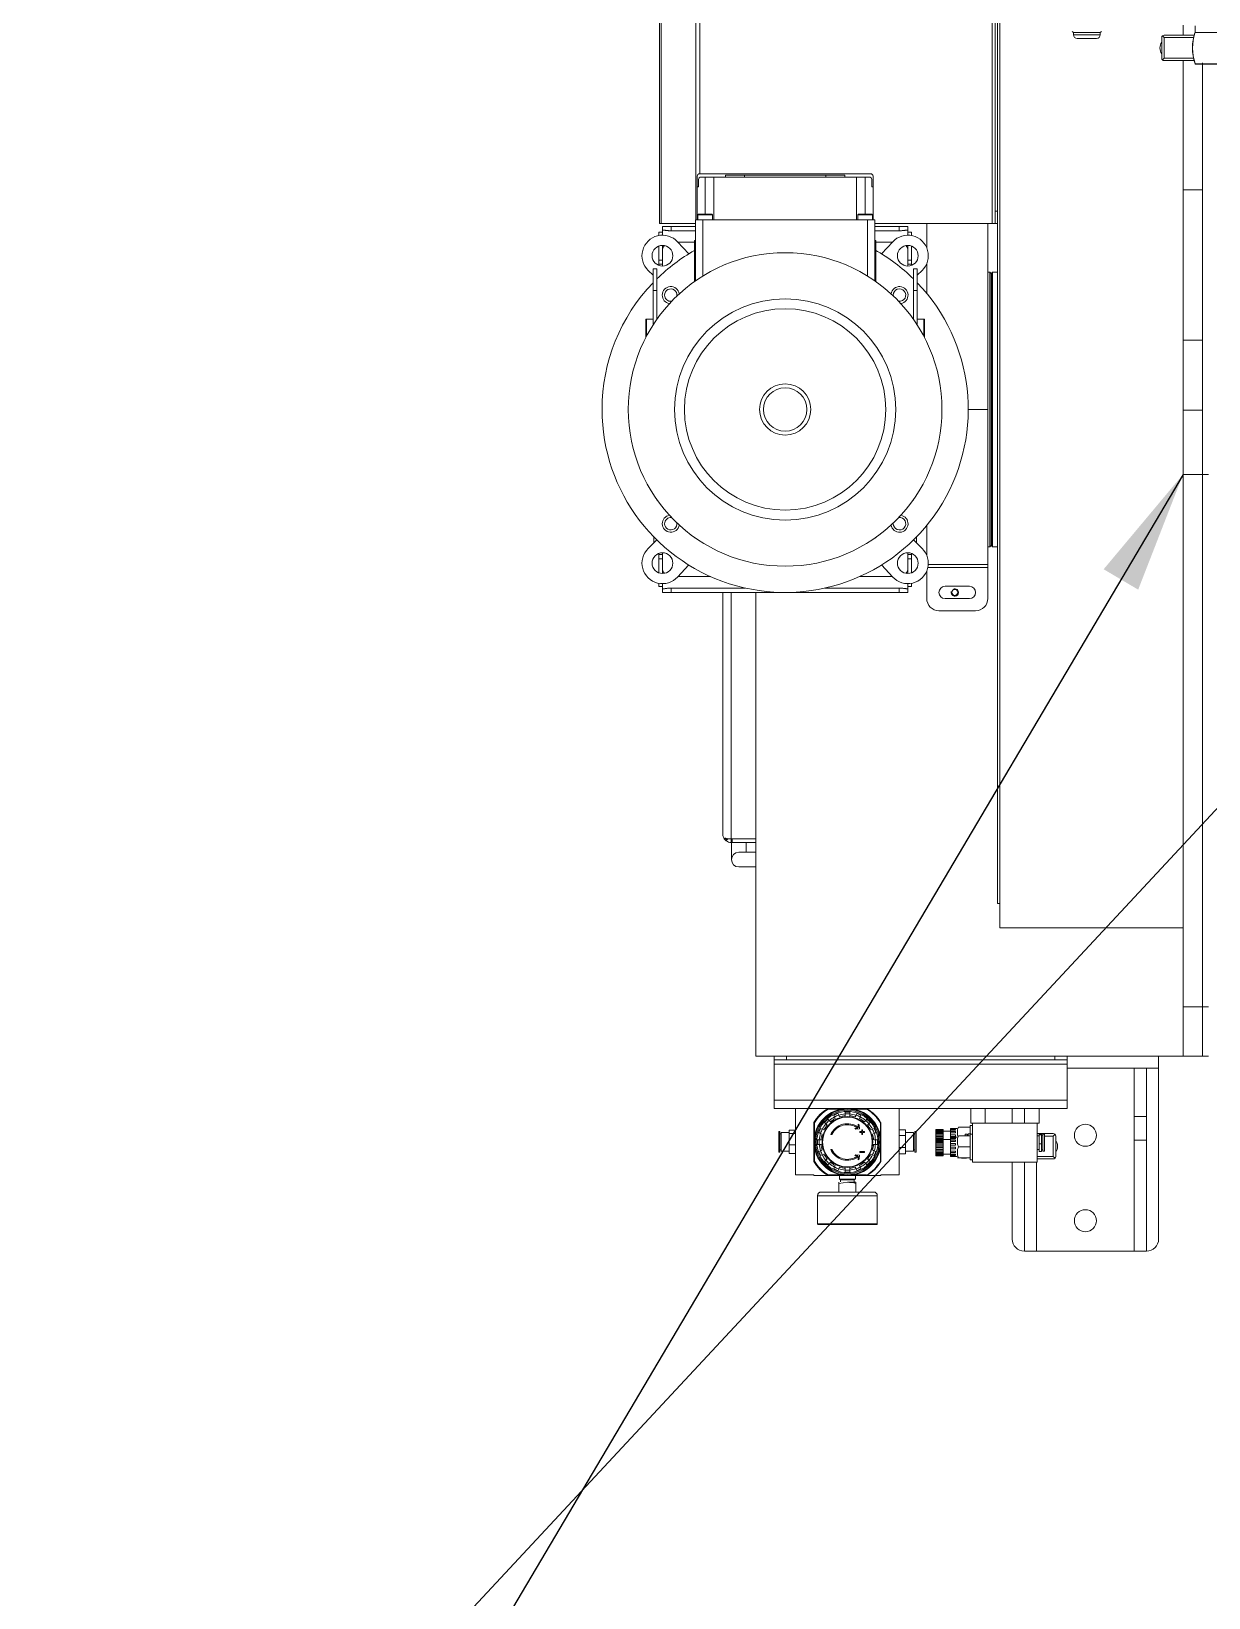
# Model space of a CAD drawing. Extents: x -681219 to -550379, y -242630 to -158199.
# Drawn here: x -590746 to -589781, y -223616 to -222332 of the extents above; entities that cross this region are included whole.
import ezdxf

# ---------------------------------------------------------------- set-up
doc = ezdxf.new("R2010")
doc.units = 0
doc.header["$LTSCALE"] = 1000
doc.linetypes.add('DASHED', pattern=[0.75, 0.5, -0.25])
doc.layers.get('0').update_dxf_attribs({"linetype": 'CONTINUOUS'})
doc.layers.add('famsun', color=7, linetype='CONTINUOUS', lineweight=0)
doc.layers.add('NEW1', color=2, linetype='CONTINUOUS')
doc.styles.add('ISOCP', font='isocp.shx', dxfattribs={"bigfont": 'gbcbig.shx'})
doc.dimstyles.new('STD2', dxfattribs={"dimscale": 40, "dimtxt": 2.5, "dimasz": 2.5, "dimexe": 1, "dimexo": 0.7, "dimgap": 0.7, "dimtad": 1, "dimdec": 0, "dimdsep": 46, "dimtxsty": 'ISOCP', "dimcen": 2.5, "dimadec": 1, "dimazin": 2, "dimtfac": 1, "dimtdec": 0, "dimtmove": 0, "dimatfit": 3, "dimfxl": 0, "dimarcsym": 0})

# ---------------------------------------------------------------- blocks, each defined once
blk = doc.blocks.new('CYPZ04001A0001XY_A_CYPZ1000_V_1')
at = {"color": 0, "linetype": 'ByBlock', "lineweight": -2}
for p, q in [((753.5, 915), (753.5, 1055)), ((763.5, 1065), (763.5, 974)), ((773.5, 1065), (763.5, 1065)), ((773.5, 1065), (773.5, 974)), ((773.5, 1065), (853.5, 1065)), ((853.5, 1065), (853.5, 992)), ((863.5, 1065), (853.5, 1065)), ((863.5, 1065), (863.5, 992)), ((873.5, 1055), (873.5, 992)), ((1033, 1042.5), (984, 1042.5)), ((984, 1042.5), (984, 1019.5)), ((1032.5, 1043), (984.5, 1043)), ((1033, 1019.5), (1033, 1042.5)), ((1033, 1019.5), (984, 1019.5)), ((1030, 1016.5), (987, 1016.5)), ((1001.5, 1016.5), (1001.5, 1009.4)), ((1015.5, 1016.5), (1015.5, 1009.4)), ((966, 1002.5), (966, 948)), ((981, 1002.5), (966, 1002.5)), ((981, 1003), (981, 1002.5)), ((981, 1003), (992.6, 1003)), ((992.6, 1003), (1024.4, 1003)), ((992.8, 1002.5), (1003.8, 1002.5)), ((1001.5, 1008.5), (1001.5, 1009.4)), ((1008.5, 1008.5), (1001.5, 1008.5)), ((1002.9, 1006.5), (1001.9, 1005.9)), ((1015.1, 1005.9), (1001.9, 1005.9)), ((1001.9, 1005.9), (1001.9, 1003)), ((1002.9, 1008), (1002.9, 1006.5)), ((1014.1, 1006.5), (1002.9, 1006.5)), ((1008.5, 1008.5), (1015.5, 1009.4)), ((1013.2, 1002.5), (1024.2, 1002.5)), ((1014.1, 1006.5), (1014.1, 1008)), ((1015.1, 1005.9), (1014.1, 1006.5)), ((1015.1, 1003), (1015.1, 1005.9)), ((1015.5, 1009.4), (1015.5, 1008.5)), ((1024.4, 1003), (1036, 1003)), ((1036, 1002.5), (1036, 1003)), ((1036, 1002.5), (1051, 1002.5)), ((1051, 948), (1051, 1002.5)), ((839.8, 987.4), (838.4, 988.8)), ((839.8, 989.4), (853, 989.4)), ((853, 960), (853, 992)), ((853, 992), (906, 992)), ((906, 960), (906, 992)), ((908, 990), (906, 990)), ((908, 990), (908, 988.6)), ((981, 991.4), (981, 959.6)), ((981.5, 991.2), (981.5, 980.2)), ((990.9, 990.5), (989.8, 991.5)), ((990.9, 990.5), (992, 989.4)), ((992.5, 994.2), (993.5, 993.1)), ((994.6, 992), (993.5, 993.1)), ((998, 996.1), (997.4, 997.5)), ((998, 996.1), (998.5, 994.7)), ((998.8, 989.2), (998.5, 986.2)), ((999.7, 990), (998.8, 989.2)), ((999.5, 987.5), (999.7, 990)), ((1000.8, 998.9), (1001.4, 997.5)), ((1002, 996.1), (1001.4, 997.5)), ((1006.6, 998.5), (1006.6, 1000)), ((1006.6, 998.5), (1006.6, 997)), ((1010.3, 1000), (1010.3, 998.5)), ((1010.3, 997), (1010.3, 998.5)), ((1015.6, 997.5), (1015, 996.1)), ((1015.6, 997.5), (1016.2, 998.9)), ((1018.5, 994.7), (1019, 996.1)), ((1019.6, 997.5), (1019, 996.1)), ((1023.5, 993.1), (1022.4, 992)), ((1023.5, 993.1), (1024.5, 994.2)), ((1025, 989.4), (1026.1, 990.5)), ((1027.2, 991.5), (1026.1, 990.5)), ((1035.5, 991.2), (1035.5, 980.2)), ((1036, 991.4), (1036, 959.6)), ((837.8, 987.4), (837.8, 970.6)), ((839.8, 987.4), (853, 987.4)), ((839.8, 987.4), (839.8, 970.6)), ((847, 969), (847, 983)), ((848.5, 983), (847, 983)), ((848.5, 969), (848.5, 983)), ((849.5, 982), (848.5, 982)), ((849.5, 983.3), (849.5, 976.9)), ((851.5, 983.3), (849.5, 983.3)), ((849.5, 976.9), (849.5, 969.6)), ((851.5, 976.9), (849.5, 976.9)), ((851.5, 976.9), (851.5, 983.3)), ((853, 981.5), (851.5, 981.5)), ((851.5, 969.6), (851.5, 976.9)), ((908, 988.6), (908, 979.5)), ((908, 988.6), (917.6, 988.6)), ((908, 988.6), (917.6, 988.6)), ((908, 979.5), (908, 970.4)), ((908, 979.5), (917.6, 979.5)), ((924, 987.5), (918.5, 987.5)), ((920, 987.4), (920, 987)), ((920, 987.4), (924, 987.4)), ((924, 987), (920, 987)), ((920, 986.2), (920, 985.4)), ((920, 986.2), (924, 986.2)), ((924, 985.4), (920, 985.4)), ((920, 984.1), (920, 982.9)), ((920, 984.1), (924, 984.1)), ((924, 982.9), (920, 982.9)), ((920, 981.2), (920, 979.8)), ((920, 981.2), (924, 981.2)), ((924, 979.8), (920, 979.8)), ((920, 978.1), (920, 976.7)), ((920, 978.1), (924, 978.1)), ((924, 976.7), (920, 976.7)), ((924, 987.5), (924, 987.4)), ((924, 987), (924, 987.4)), ((924, 987), (924, 986.2)), ((924, 985.4), (924, 986.2)), ((930, 985.5), (924, 985.5)), ((924, 985.4), (924, 984.1)), ((924, 982.9), (924, 984.1)), ((924, 982.9), (924, 981.2)), ((924, 979.8), (924, 981.2)), ((924, 979.8), (924, 978.1)), ((924, 976.7), (924, 978.1)), ((924, 976.7), (924, 975.2)), ((936, 986.7), (930, 986.7)), ((930, 986.7), (930, 986.6)), ((930, 986.6), (930, 986.4)), ((930, 986.6), (936, 986.6)), ((936, 986.4), (930, 986.4)), ((930, 986.4), (930, 985.8)), ((930, 985.8), (930, 985.3)), ((930, 985.8), (936, 985.8)), ((936, 985.3), (930, 985.3)), ((930, 985.3), (930, 984.4)), ((930, 984.4), (930, 983.7)), ((930, 984.4), (936, 984.4)), ((936, 983.7), (930, 983.7)), ((930, 983.7), (930, 982.6)), ((930, 982.6), (930, 981.6)), ((930, 982.6), (936, 982.6)), ((936, 981.6), (930, 981.6)), ((930, 981.6), (930, 980.4)), ((930, 980.4), (930, 979.4)), ((930, 980.4), (936, 980.4)), ((936, 979.4), (930, 979.4)), ((930, 979.4), (930, 978.1)), ((930, 978.1), (930, 977.1)), ((930, 978.1), (936, 978.1)), ((936, 977.1), (930, 977.1)), ((930, 977.1), (930, 976)), ((930, 976), (930, 975.1)), ((930, 976), (936, 976)), ((936, 986.6), (936, 986.7)), ((936, 986.6), (936, 986.4)), ((936, 985.8), (936, 986.4)), ((936, 985.8), (936, 985.3)), ((936, 984.4), (936, 985.3)), ((936, 984.4), (936, 983.7)), ((936, 982.6), (936, 983.7)), ((936, 982.6), (936, 981.6)), ((936, 980.4), (936, 981.6)), ((936, 980.4), (936, 979.4)), ((936, 978.1), (936, 979.4)), ((936, 978.1), (936, 977.1)), ((936, 976), (936, 977.1)), ((936, 976), (936, 975.1)), ((952.2, 983.9), (952.2, 966.9)), ((953.2, 983.9), (952.2, 983.9)), ((953.2, 983.9), (953.2, 966.9)), ((954.3, 981.9), (953.2, 981.9)), ((954.3, 983.1), (954.3, 967.8)), ((960.8, 983.1), (954.3, 983.1)), ((960.8, 979.9), (960.8, 985.2)), ((960.8, 985.2), (966, 985.2)), ((960.8, 970.1), (960.8, 979.9)), ((960.8, 979.9), (966, 979.9)), ((984, 977.4), (985.5, 977.4)), ((986.5, 982.6), (985.1, 983.2)), ((987, 977.4), (985.5, 977.4)), ((986.5, 986.6), (987.9, 986)), ((986.5, 982.6), (987.9, 982)), ((989.3, 985.5), (987.9, 986)), ((998.4, 984), (994.4, 984)), ((994.4, 984), (994.4, 983.2)), ((994.4, 983.2), (998.4, 983.2)), ((998.4, 983.2), (998.4, 984)), ((998.5, 986.2), (1001.5, 985.9)), ((1002.4, 986.6), (1000, 986.9)), ((1001.5, 985.9), (1002.4, 986.6)), ((1021.3, 981.6), (1022.2, 981.6)), ((1029.1, 986), (1027.7, 985.5)), ((1029.1, 986), (1030.5, 986.6)), ((1029.1, 982), (1030.5, 982.6)), ((1031.5, 977.4), (1030, 977.4)), ((1031.9, 983.2), (1030.5, 982.6)), ((1031.5, 977.4), (1033, 977.4)), ((1051, 984.9), (1056.2, 984.9)), ((1056.2, 977.8), (1051, 977.8)), ((1056.2, 984.9), (1056.2, 977.8)), ((1062.7, 983.1), (1056.2, 983.1)), ((1056.2, 977.8), (1056.2, 968.4)), ((1062.7, 967.8), (1062.7, 983.1)), ((1063.8, 981.9), (1062.7, 981.9)), ((1063.8, 966.9), (1063.8, 983.9)), ((1064.8, 983.9), (1063.8, 983.9)), ((1064.8, 966.9), (1064.8, 983.9)), ((763.5, 954.7), (763.5, 974)), ((763.5, 974), (773.5, 974)), ((773.5, 974), (773.5, 954.7)), ((838.4, 969.2), (839.8, 970.6)), ((839.8, 970.6), (847, 970.6)), ((839.8, 968.6), (853, 968.6)), ((847, 969), (848.5, 969)), ((848.5, 970), (849.5, 970)), ((849.5, 969.6), (849.5, 968.7)), ((851.5, 969.6), (849.5, 969.6)), ((851.5, 968.7), (849.5, 968.7)), ((851.5, 970.5), (853, 970.5)), ((851.5, 968.7), (851.5, 969.6)), ((906, 969), (908, 969)), ((907.5, 969), (907.5, 968.8)), ((907.5, 968.8), (909.5, 968.8)), ((908, 969), (908, 970.4)), ((908, 970.4), (917.6, 970.4)), ((908, 968.8), (908, 963.3)), ((908, 962), (908, 963.3)), ((908, 963.3), (917.6, 963.3)), ((909.5, 968.8), (909.5, 970.4)), ((909.5, 970), (910.5, 970)), ((910.5, 970.4), (910.5, 969)), ((910.5, 969), (912, 969)), ((912, 970.4), (912, 969)), ((918.5, 971.5), (924, 971.5)), ((918.5, 964.5), (924, 964.5)), ((920, 975.2), (920, 974.1)), ((920, 975.2), (924, 975.2)), ((924, 974.1), (920, 974.1)), ((920, 972.9), (920, 972.2)), ((920, 972.9), (924, 972.9)), ((924, 972.2), (920, 972.2)), ((920, 971.7), (920, 971.5)), ((920, 971.7), (924, 971.7)), ((924, 971.5), (920, 971.5)), ((920, 970.9), (920, 969.5)), ((920, 970.9), (924, 970.9)), ((924, 969.5), (920, 969.5)), ((920, 968), (920, 966.9)), ((920, 968), (924, 968)), ((924, 966.9), (920, 966.9)), ((920, 965.8), (920, 965.2)), ((920, 965.8), (924, 965.8)), ((924, 965.2), (920, 965.2)), ((920, 964.6), (920, 964.5)), ((920, 964.6), (924, 964.6)), ((924, 964.5), (920, 964.5)), ((924, 974.1), (924, 975.2)), ((924, 974.1), (924, 972.9)), ((924, 973.5), (930, 973.5)), ((924, 972.2), (924, 972.9)), ((924, 972.2), (924, 971.7)), ((924, 971.5), (924, 971.7)), ((924, 971.5), (924, 971.5)), ((924, 971.5), (924, 970.9)), ((924, 969.5), (924, 970.9)), ((924, 969.5), (924, 968)), ((924, 966.9), (924, 968)), ((924, 966.9), (924, 965.8)), ((924, 966.5), (930, 966.5)), ((924, 965.2), (924, 965.8)), ((924, 965.2), (924, 964.6)), ((924, 964.5), (924, 964.6)), ((936, 975.1), (930, 975.1)), ((930, 975.1), (930, 974.2)), ((930, 974.2), (930, 973.6)), ((930, 974.2), (936, 974.2)), ((936, 973.6), (930, 973.6)), ((930, 973.6), (930, 972.9)), ((930, 972.9), (930, 972.6)), ((930, 972.9), (936, 972.9)), ((936, 972.6), (930, 972.6)), ((930, 972.6), (930, 972.3)), ((930, 972.4), (930, 972.2)), ((936, 972.3), (930, 972.3)), ((930, 972.3), (930, 972.3)), ((930, 972.3), (936, 972.3)), ((936, 972.2), (930, 972.2)), ((930, 972.2), (930, 970.9)), ((930, 970.9), (930, 969.9)), ((930, 970.9), (936, 970.9)), ((936, 969.9), (930, 969.9)), ((930, 969.9), (930, 968.8)), ((930, 968.8), (930, 968)), ((930, 968.8), (936, 968.8)), ((936, 968), (930, 968)), ((930, 968), (930, 967.1)), ((930, 967.1), (930, 966.4)), ((930, 967.1), (936, 967.1)), ((936, 966.4), (930, 966.4)), ((930, 966.4), (930, 965.8)), ((930, 965.8), (930, 965.5)), ((930, 965.8), (936, 965.8)), ((936, 965.5), (930, 965.5)), ((930, 965.5), (930, 965.3)), ((930, 965.3), (930, 965.2)), ((930, 965.3), (936, 965.3)), ((930, 965.2), (936, 965.2)), ((936, 974.2), (936, 975.1)), ((936, 974.2), (936, 973.6)), ((936, 972.9), (936, 973.6)), ((936, 972.9), (936, 972.6)), ((936, 972.3), (936, 972.6)), ((936, 972.4), (936, 972.2)), ((936, 972.3), (936, 972.3)), ((936, 970.9), (936, 972.2)), ((936, 970.9), (936, 969.9)), ((936, 968.8), (936, 969.9)), ((936, 968.8), (936, 968)), ((936, 967.1), (936, 968)), ((936, 967.1), (936, 966.4)), ((936, 965.8), (936, 966.4)), ((936, 965.8), (936, 965.5)), ((936, 965.3), (936, 965.5)), ((936, 965.3), (936, 965.2)), ((952.2, 966.9), (953.2, 966.9)), ((953.2, 968.9), (954.3, 968.9)), ((954.3, 967.8), (960.8, 967.8)), ((960.8, 965.6), (960.8, 970.1)), ((960.8, 970.1), (966, 970.1)), ((966, 965.6), (960.8, 965.6)), ((981.5, 970.8), (981.5, 959.8)), ((985.5, 973.7), (984, 973.7)), ((985.1, 967.8), (986.5, 968.4)), ((985.5, 973.7), (987, 973.7)), ((987.9, 969), (986.5, 968.4)), ((987.9, 965), (986.5, 964.4)), ((987.9, 965), (989.3, 965.5)), ((996, 967.8), (994.4, 967.8)), ((994.4, 967.8), (994.4, 967)), ((994.4, 967), (996, 967)), ((996.8, 969.4), (996, 969.4)), ((996, 969.4), (996, 967.8)), ((996, 967), (996, 965.4)), ((996, 965.4), (996.8, 965.4)), ((996.8, 967.8), (996.8, 969.4)), ((998.4, 967.8), (996.8, 967.8)), ((996.8, 967), (998.4, 967)), ((996.8, 965.4), (996.8, 967)), ((998.4, 967), (998.4, 967.8)), ((1001.5, 965.1), (998.5, 964.8)), ((998.5, 964.8), (998.8, 961.8)), ((999.7, 961), (999.5, 963.5)), ((1000, 964.1), (1002.4, 964.4)), ((1002.4, 964.4), (1001.5, 965.1)), ((1022.2, 969.4), (1021.3, 969.4)), ((1027.7, 965.5), (1029.1, 965)), ((1030.5, 968.4), (1029.1, 969)), ((1030.5, 964.4), (1029.1, 965)), ((1030, 973.7), (1031.5, 973.7)), ((1030.5, 968.4), (1031.9, 967.8)), ((1033, 973.7), (1031.5, 973.7)), ((1035.5, 970.8), (1035.5, 959.8)), ((1056.2, 968.4), (1051, 968.4)), ((1056.2, 965.9), (1051, 965.9)), ((1056.2, 968.4), (1056.2, 965.9)), ((1056.2, 967.8), (1062.7, 967.8)), ((1062.7, 968.9), (1063.8, 968.9)), ((1063.8, 966.9), (1064.8, 966.9)), ((763.5, 954.7), (763.5, 915)), ((773.5, 954.7), (763.5, 954.7)), ((773.5, 954.7), (773.5, 915)), ((853, 960), (851.5, 960)), ((851.5, 960), (851.5, 948)), ((853, 960), (906, 960)), ((863.5, 948), (863.5, 960)), ((863.5, 954.7), (863.5, 948)), ((873.5, 960), (873.5, 948)), ((895.5, 960), (895.5, 948)), ((906, 962), (908, 962)), ((907.5, 960), (906, 960)), ((907.5, 948), (907.5, 960)), ((989.8, 959.5), (990.9, 960.5)), ((992, 961.6), (990.9, 960.5)), ((993.5, 957.9), (992.5, 956.8)), ((993.5, 957.9), (994.6, 959)), ((997.4, 953.5), (998, 954.9)), ((998.5, 956.3), (998, 954.9)), ((998.8, 961.8), (999.7, 961)), ((1001.4, 953.5), (1000.8, 952.1)), ((1001.4, 953.5), (1002, 954.9)), ((1006.6, 954), (1006.6, 952.5)), ((1006.6, 951), (1006.6, 952.5)), ((1010.3, 952.5), (1010.3, 954)), ((1010.3, 952.5), (1010.3, 951)), ((1015, 954.9), (1015.6, 953.5)), ((1016.2, 952.1), (1015.6, 953.5)), ((1019, 954.9), (1018.5, 956.3)), ((1019, 954.9), (1019.6, 953.5)), ((1022.4, 959), (1023.5, 957.9)), ((1024.5, 956.8), (1023.5, 957.9)), ((1026.1, 960.5), (1025, 961.6)), ((1026.1, 960.5), (1027.2, 959.5)), ((828.5, 941.2), (828.5, 948)), ((828.5, 948), (1068.5, 948)), ((828.5, 911.8), (828.5, 941.2)), ((828.5, 941.2), (1068.5, 941.2)), ((992.8, 948.5), (1003.8, 948.5)), ((1013.2, 948.5), (1024.2, 948.5)), ((1068.5, 941.2), (1068.5, 948)), ((1068.5, 911.8), (1068.5, 941.2)), ((753.5, 915), (828.5, 915)), ((753.5, 905), (753.5, 915)), ((828.5, 908), (828.5, 911.8)), ((828.5, 911.8), (1068.5, 911.8)), ((1068.5, 908), (1068.5, 911.8)), ((712.5, 905), (717.5, 905)), ((717.5, 864.7), (717.5, 905)), ((717.5, 905), (733.5, 905)), ((717.5, 864.7), (717.5, 905)), ((733.5, 864.7), (733.5, 905)), ((1083.5, 905), (733.5, 905)), ((828.5, 905), (828.5, 908)), ((828.5, 908), (838.5, 908)), ((838.5, 908), (1058.5, 908)), ((838.5, 908), (838.5, 905)), ((1058.5, 905), (1058.5, 908)), ((1058.5, 908), (1068.5, 908)), ((1068.5, 908), (1068.5, 905)), ((1083.5, 905), (1083.5, 525)), ((712.5, 864.7), (717.5, 864.7)), ((717.5, 428.3), (717.5, 864.7)), ((717.5, 864.7), (733.5, 864.7)), ((717.5, 428.3), (717.5, 864.7)), ((733.5, 428.3), (733.5, 864.7)), ((883.5, 800), (733.5, 800)), ((883.5, -800), (883.5, 800)), ((885.5, 780), (883.5, 780)), ((885.5, 780), (885.5, -780)), ((1097.5, 750), (1083.5, 750)), ((1083.5, 738), (1097.5, 738)), ((1091.5, 738), (1091.5, 730)), ((1103.5, 730), (1103.5, 744)), ((1083.5, 730), (1103, 730)), ((1083.5, 727), (1103, 727)), ((1103.7, 727), (1083.5, 727)), ((1103, 727), (1103, 730)), ((1103.7, 730), (1103, 730)), ((1103.7, 727), (1103, 727)), ((1103.7, 727), (1103.7, 730)), ((1106.5, 727), (1103.7, 727)), ((1103.7, 727), (1107.8, 727)), ((1103.7, 525), (1103.7, 727)), ((1107.8, 728.7), (1106.5, 727)), ((1106.8, 726.7), (1108.2, 728.3)), ((1107.6, 726.7), (1108.2, 726.7)), ((1108.2, 728.3), (1107.8, 728.7)), ((1107.8, 727), (1108.2, 726.7)), ((1108.3, 727), (1109, 727.5)), ((1109.3, 727), (1108.3, 727)), ((1108.3, 727), (1109, 727)), ((1109, 727), (1109.3, 727)), ((1110.5, 723.2), (1110.5, 525)), ((933.5, 540), (903.5, 540)), ((893.5, 504.6), (893.5, 530)), ((928.5, 530), (908.5, 530)), ((943.5, 507.5), (943.5, 530)), ((908.5, 520), (928.5, 520)), ((959, 520.2), (956, 520.2)), ((956, 520.2), (956, 517.5)), ((959, 522), (959, 525)), ((959, 525), (966, 525)), ((959, 517.8), (959, 522)), ((959.7, 522), (959, 522)), ((966, 525), (1153, 525)), ((966, 521.4), (966, 525)), ((1026.9, 521.4), (966, 521.4)), ((1153, 521.4), (1092.1, 521.4)), ((1160, 525), (1153, 525)), ((1153, 525), (1153, 521.4)), ((1160, 522), (1159.3, 522)), ((1160, 525), (1160, 522)), ((1160, 522), (1160, 517.8)), ((1160, 520.2), (1163, 520.2)), ((1163, 517.5), (1163, 520.2)), ((893.5, 502), (893.5, 504.6)), ((942.6, 504.6), (893.5, 504.6)), ((893.5, 375), (893.5, 502)), ((942.2, 502), (893.5, 502)), ((956, 509), (956, 497.4)), ((959, 508), (959, 509.5)), ((959, 505), (959, 508)), ((959, 508), (959.7, 508)), ((959, 492.5), (959, 505)), ((980.5, 502.5), (971.4, 512.4)), ((998.4, 512), (971.7, 512)), ((1147.3, 512), (1120.6, 512)), ((1147.6, 512.4), (1138.5, 502.5)), ((1160, 508), (1159.3, 508)), ((1160, 509.5), (1160, 508)), ((1160, 508), (1160, 505)), ((1160, 505), (1160, 492.5)), ((1163, 497.4), (1163, 509)), ((943.5, 470.1), (943.5, 494.5)), ((947.3, 488.9), (954.4, 482)), ((959, 497.4), (956, 497.4)), ((956, 497.4), (956, 494)), ((956, 494), (959, 494)), ((956, 493), (956, 494)), ((1160, 497.4), (1163, 497.4)), ((1160, 494), (1163, 494)), ((1163, 494), (1163, 497.4)), ((1163, 494), (1163, 493)), ((1164.6, 482), (1171.7, 488.9)), ((889.5, 487.5), (885.5, 487.5)), ((889.5, 262.5), (889.5, 487.5)), ((890.5, 486.5), (889.5, 487.5)), ((890.5, 486.5), (890.5, 263.5)), ((890.8, 480.3), (890.5, 480.3)), ((891.8, 487.5), (890.8, 486.5)), ((890.8, 263.5), (890.8, 486.5)), ((891.8, 487.5), (891.8, 262.5)), ((893.5, 487.5), (891.8, 487.5)), ((952, 484.4), (952, 479.6)), ((985.7, 480.2), (985.1, 480.2)), ((985.1, 480.2), (985.1, 479.7)), ((1133.9, 480.2), (1133.3, 480.2)), ((1133.9, 479.7), (1133.9, 480.2)), ((1167, 479.6), (1167, 484.4)), ((890.5, 470.3), (890.8, 470.3)), ((954.8, 449.4), (954.3, 449.4)), ((954.3, 449.4), (954.3, 448.8)), ((1164.7, 449.4), (1164.2, 449.4)), ((1164.7, 448.8), (1164.7, 449.4)), ((712.5, 428.3), (717.5, 428.3)), ((717.5, 375.5), (717.5, 428.3)), ((717.5, 428.3), (733.5, 428.3)), ((733.5, 375.5), (733.5, 428.3)), ((890.8, 428.7), (890.5, 428.7)), ((890.5, 418.7), (890.8, 418.7)), ((717.5, 318.1), (717.5, 375.5)), ((717.5, 375.5), (733.5, 375.5)), ((733.5, 318.1), (733.5, 375.5)), ((893.5, 222.5), (893.5, 375)), ((909.5, 375), (893.5, 375)), ((890.8, 328.4), (890.5, 328.4)), ((717.5, 194.9), (717.5, 318.1)), ((717.5, 318.1), (733.5, 318.1)), ((733.5, 194.9), (733.5, 318.1)), ((890.5, 318.4), (890.8, 318.4)), ((945.3, 301.5), (945.3, 316.1)), ((945.8, 301), (945.8, 315)), ((1173.1, 315), (1173.1, 301)), ((1173.7, 316.1), (1173.7, 301.5)), ((945.8, 301), (951.3, 301)), ((951.3, 305.7), (951.3, 277.5)), ((954.3, 300.6), (954.3, 301.2)), ((954.3, 277.5), (954.3, 300.6)), ((954.8, 300.6), (954.3, 300.6)), ((1164.7, 300.6), (1164.2, 300.6)), ((1164.7, 300.6), (1164.7, 301.2)), ((1164.7, 277.5), (1164.7, 300.6)), ((1167.7, 305.7), (1167.7, 277.5)), ((1167.7, 301), (1173.1, 301)), ((890.8, 279.7), (890.5, 279.7)), ((890.5, 269.7), (890.8, 269.7)), ((943.5, 255.5), (943.5, 279.9)), ((951.3, 277.5), (951.3, 259.8)), ((954.3, 277.5), (951.3, 277.5)), ((954.3, 259.8), (954.3, 277.5)), ((985.2, 266), (985.2, 270.2)), ((1133.8, 270.2), (1133.8, 266)), ((1164.7, 259.8), (1164.7, 277.5)), ((1167.7, 277.5), (1164.7, 277.5)), ((1167.7, 277.5), (1167.7, 259.8)), ((885.5, 262.5), (889.5, 262.5)), ((889.5, 262.5), (890.5, 263.5)), ((890.8, 263.5), (891.8, 262.5)), ((891.8, 262.5), (893.5, 262.5)), ((951.3, 264.9), (947.3, 261.1)), ((951.3, 259.8), (954.3, 259.8)), ((954.4, 268), (954.3, 267.8)), ((956, 256), (956, 257)), ((959, 245), (959, 257.5)), ((986, 266), (985.2, 266)), ((985.2, 236.5), (985.2, 266)), ((986, 219.5), (986, 269.6)), ((992, 265.7), (992, 219.5)), ((1127, 219.5), (1127, 265.7)), ((1133, 219.5), (1133, 269.6)), ((1133.8, 266), (1133, 266)), ((1133.8, 266), (1133.8, 236.5)), ((1160, 257.5), (1160, 245)), ((1163, 257), (1163, 256)), ((1164.7, 267.8), (1164.6, 268)), ((1164.7, 259.8), (1167.7, 259.8)), ((1171.7, 261.1), (1167.7, 264.9)), ((959, 256), (956, 256)), ((956, 256), (956, 252.6)), ((959, 252.6), (956, 252.6)), ((956, 252.6), (956, 241)), ((959, 242), (959, 245)), ((971.4, 237.6), (980.5, 247.5)), ((1138.5, 247.5), (1147.6, 237.6)), ((1163, 256), (1160, 256)), ((1160, 252.6), (1163, 252.6)), ((1160, 245), (1160, 242)), ((1163, 252.6), (1163, 256)), ((1163, 241), (1163, 252.6)), ((943.5, 222.5), (943.5, 242.5)), ((956, 232.5), (956, 229.8)), ((959, 240.5), (959, 242)), ((959.7, 242), (959, 242)), ((959, 228), (959, 232.2)), ((971.7, 238), (985.2, 238)), ((985.2, 236.5), (986, 236.5)), ((1133, 236.5), (1133.8, 236.5)), ((1133.8, 238), (1147.3, 238)), ((1160, 242), (1159.3, 242)), ((1160, 242), (1160, 240.5)), ((1160, 232.2), (1160, 228)), ((1163, 229.8), (1163, 232.5)), ((885.5, 222.5), (887.5, 222.5)), ((887.5, 222.5), (890, 222.5)), ((887.5, 222.5), (887.5, 212.5)), ((890, 222.5), (986, 222.5)), ((890, -222.5), (890, 222.5)), ((959, 229.8), (956, 229.8)), ((959, 225), (959, 228)), ((959, 228), (959.7, 228)), ((966, 225), (959, 225)), ((966, 228.6), (986, 228.6)), ((966, 225), (966, 228.6)), ((986, 225), (966, 225)), ((992, 219.5), (986, 219.5)), ((987.5, 219.5), (987.5, 192.4)), ((988, 219.5), (988, 215.5)), ((1127, 219.5), (992, 219.5)), ((1000, 215.5), (1000, 219.5)), ((1001, 184.5), (1001, 219.5)), ((1118, 184.5), (1118, 219.5)), ((1119, 219.5), (1119, 215.5)), ((1133, 219.5), (1127, 219.5)), ((1131, 215.5), (1131, 219.5)), ((1131.5, 192.4), (1131.5, 219.5)), ((1132.6, -219.5), (1132.6, 219.5)), ((1133, 228.6), (1153, 228.6)), ((1153, 225), (1133, 225)), ((1133, 222.5), (1161.2, 222.5)), ((1153, 228.6), (1153, 225)), ((1160, 225), (1153, 225)), ((1160, 228), (1159.3, 228)), ((1160, 229.8), (1163, 229.8)), ((1160, 228), (1160, 225)), ((1161.2, 222.5), (1162.5, 222.5)), ((1161.2, -222.5), (1161.2, 222.5)), ((1162.5, -222.5), (1162.5, 222.5)), ((887.5, 212.5), (885.5, 212.5)), ((887.5, -212.5), (887.5, 212.5)), ((1000, 215.5), (988, 215.5)), ((988, 215.5), (988.6, 214.9)), ((999.4, 214.9), (988.6, 214.9)), ((994, 214.9), (994, 184.5)), ((999.4, 214.9), (1000, 215.5)), ((1131, 215.5), (1119, 215.5)), ((1119, 215.5), (1119.6, 214.9)), ((1130.4, 214.9), (1119.6, 214.9)), ((1125, 184.5), (1125, 214.9)), ((1130.4, 214.9), (1131, 215.5)), ((717.5, 91), (717.5, 194.9)), ((717.5, 194.9), (733.5, 194.9)), ((717.5, 91), (717.5, 194.9)), ((733.5, 89.1), (733.5, 194.9)), ((987.5, 192.4), (987.5, 183.7)), ((988.5, 192.4), (987.5, 192.4)), ((988.5, 192.4), (988.5, 186.5)), ((989.5, 181.8), (1129.5, 181.8)), ((994, 184.5), (990.5, 184.5)), ((1001, 184.5), (994, 184.5)), ((1118, 184.5), (1001, 184.5)), ((1010.6, 183), (1010.6, 184.5)), ((1026.1, 183), (1010.6, 183)), ((1026.1, 183), (1026.1, 184.5)), ((1092.9, 183), (1026.1, 183)), ((1092.9, 183), (1092.9, 184.5)), ((1108.4, 183), (1092.9, 183)), ((1108.4, 183), (1108.4, 184.5)), ((1125, 184.5), (1118, 184.5)), ((1128.5, 184.5), (1125, 184.5)), ((1129.5, -181.8), (1129.5, 181.8)), ((1130.5, 186.5), (1130.5, 192.4)), ((1131.5, 192.4), (1130.5, 192.4)), ((1131.5, 183.7), (1131.5, 192.4)), ((676, 91.9), (723.2, 91.9)), ((676.1, 91.8), (723.1, 91.8)), ((748.9, 89.1), (724.4, 89.1)), ((748.9, 87.1), (724.9, 87.1)), ((725.8, 80.8), (725.7, 80.8)), ((725.8, 80.8), (725.8, 78.7)), ((725.8, 78.7), (725.8, 76.6)), ((750.3, 88.5), (748.9, 87.1)), ((748.9, 87.1), (748.9, 70.2)), ((750.9, 87.1), (750.9, 70.2)), ((723.2, 65.9), (676.1, 65.9)), ((723.5, 65.3), (723.5, 60.6)), ((748.9, 68.2), (724.4, 68.2)), ((748.9, 70.2), (724.9, 70.2)), ((725.8, 76.6), (725.7, 76.6)), ((725.7, 76.5), (725.8, 76.5)), ((725.8, 76.5), (725.8, 76.6)), ((733.5, 60.1), (733.5, 68.2)), ((748.9, 70.2), (750.3, 68.8)), ((801.3, 66), (800.3, 65.1)), ((801.3, 68), (823.3, 68)), ((801.3, 68), (801.3, 66)), ((801.3, 66), (823.3, 66)), ((804.3, 71), (820.3, 71)), ((823.3, 66), (823.3, 68)), ((824.3, 65.1), (823.3, 66))]:
    blk.add_line(p, q, dxfattribs=at)
for centre, radius in [((813.5, 1040), 9), ((1008.5, 975.5), 27.4), ((1008.5, 975.5), 26.9), ((1008.5, 975.5), 26), ((1008.5, 975.5), 25.1), ((1008.5, 975.5), 20.8), ((1008.5, 975.5), 20.4), ((813.5, 970), 9), ((920.5, 525), 2.46), ((1059.5, 375), 128.5), ((959, 501), 8.5), ((1160, 501), 8.5), ((1059.5, 375), 90.7), ((1059.5, 375), 82.5), ((1059.5, 375), 21), ((1059.5, 375), 17.8), ((959, 249), 8.5), ((1160, 249), 8.5)]:
    blk.add_circle(centre, radius, dxfattribs=at)
for centre, radius, start, end in [((763.5, 1055), 10, 90, 180), ((863.5, 1055), 10, 0, 90), ((984.5, 1042.5), 0.5, 90, 180), ((1032.5, 1042.5), 0.5, 0, 90), ((987, 1019.5), 3, 180, 270), ((1030, 1019.5), 3, 270, 0), ((1008.5, 975.5), 31.7, 119.9867, 150.0133), ((1008.5, 975.5), 31.3, 120.2313, 149.7687), ((1002.4, 1008), 0.5, 0, 90), ((1008.5, 975.5), 31.2, 30.2313, 59.7687), ((1008.5, 975.5), 31.8, 29.9867, 60.0133), ((839.8, 987.4), 2, 135, 180), ((839.8, 987.4), 2, 90, 135), ((1008.5, 975.5), 23.1, 139.5889, 152.9111), ((1008.5, 975.5), 21.6, 139.9079, 152.5921), ((1008.5, 975.5), 24.6, 130.7011, 139.3132), ((1008.5, 975.5), 23.1, 130.4085, 139.5915), ((1008.5, 975.5), 23.1, 117.0889, 130.4111), ((1008.5, 975.5), 21.6, 117.4079, 130.0921), ((1008.5, 975.5), 24.6, 108.2034, 116.8113), ((1008.5, 975.5), 23.1, 107.9085, 117.0915), ((1008.5, 975.5), 15, 23.9956, 127.0666), ((1008.5, 975.5), 14.2, 25.4407, 126.8995), ((1008.5, 975.5), 23.1, 94.5889, 107.9111), ((1008.5, 975.5), 21.6, 94.9079, 107.5921), ((1008.5, 975.5), 23.1, 85.4085, 94.5915), ((1008.5, 975.5), 24.6, 85.7055, 94.3059), ((1008.5, 975.5), 23.1, 72.0889, 85.4111), ((1008.5, 975.5), 21.6, 72.4079, 85.0921), ((1013, 995.7), 0.2, 270, 0), ((1008.5, 975.5), 23.1, 62.9085, 72.0915), ((1008.5, 975.5), 24.6, 63.2074, 71.8013), ((1008.5, 975.5), 21.6, 49.9079, 62.5921), ((1008.5, 975.5), 23.1, 49.5889, 62.9111), ((1008.5, 975.5), 23.1, 40.4085, 49.5915), ((1008.5, 975.5), 24.6, 40.7091, 49.2973), ((1008.5, 975.5), 21.6, 27.4079, 40.0921), ((1008.5, 975.5), 23.1, 27.0889, 40.4111), ((845.3, 979), 9, 147.266, 212.734), ((905.1, 984), 13.3, 339.9295, 20.0705), ((905.2, 974.9), 13.2, 339.9026, 20.0974), ((1008.5, 975.5), 24.6, 175.6961, 184.3232), ((1008.5, 975.5), 24.6, 153.1987, 161.8185), ((1008.5, 975.5), 23.1, 175.4085, 184.5915), ((1008.5, 975.5), 23.1, 162.0889, 175.4111), ((1008.5, 975.5), 23.1, 152.9085, 162.0915), ((1008.5, 975.5), 21.6, 162.4079, 175.0921), ((1008.5, 975.5), 23.1, 17.9085, 27.0915), ((1008.5, 975.5), 21.6, 4.9079, 17.5921), ((1008.5, 975.5), 24.6, 18.2105, 26.7939), ((1008.5, 975.5), 23.1, 4.5889, 17.9111), ((1008.5, 975.5), 23.1, 355.4085, 4.5915), ((1008.5, 975.5), 24.6, 355.7116, 4.291), ((839.8, 970.6), 2, 180, 225), ((839.8, 970.6), 2, 225, 270), ((905.6, 967.7), 12.8, 339.5719, 0), ((905.6, 967.7), 12.8, 0, 13.3118), ((1008.5, 975.5), 24.6, 198.1935, 206.8273), ((1008.5, 975.5), 23.1, 184.5889, 197.9111), ((1008.5, 975.5), 23.1, 197.9085, 207.0915), ((1008.5, 975.5), 21.6, 184.9079, 197.5921), ((1008.5, 975.5), 23.1, 207.0889, 220.4111), ((1008.5, 975.5), 21.6, 207.4079, 220.0921), ((1008.5, 975.5), 15, 232.9334, 336.0044), ((1008.5, 975.5), 14.2, 233.1005, 334.5593), ((1008.5, 975.5), 21.6, 319.9079, 332.5921), ((1008.5, 975.5), 23.1, 319.5889, 332.9111), ((1008.5, 975.5), 21.6, 342.4079, 355.0921), ((1008.5, 975.5), 23.1, 332.9085, 342.0915), ((1008.5, 975.5), 23.1, 342.0889, 355.4111), ((1008.5, 975.5), 24.6, 333.2124, 341.7888), ((1008.5, 975.5), 31.7, 209.9867, 240.0133), ((1008.5, 975.5), 31.3, 210.2313, 239.7687), ((1008.5, 975.5), 24.6, 220.6908, 229.3307), ((1008.5, 975.5), 23.1, 220.4085, 229.5915), ((1008.5, 975.5), 23.1, 229.5889, 242.9111), ((1008.5, 975.5), 21.6, 229.9079, 242.5921), ((1008.5, 975.5), 24.6, 243.188, 251.8336), ((1008.5, 975.5), 23.1, 242.9085, 252.0915), ((1008.5, 975.5), 23.1, 252.0889, 265.4111), ((1008.5, 975.5), 21.6, 252.4079, 265.0921), ((1008.5, 975.5), 23.1, 265.4085, 274.5915), ((1008.5, 975.5), 24.6, 265.6945, 270), ((1008.5, 975.5), 24.6, 270, 274.285), ((1008.5, 975.5), 21.6, 274.9079, 287.5921), ((1008.5, 975.5), 23.1, 274.5889, 287.9111), ((1008.5, 975.5), 23.1, 287.9085, 297.0915), ((1008.5, 975.5), 24.6, 288.213, 296.7858), ((1008.5, 975.5), 21.6, 297.4079, 310.0921), ((1008.5, 975.5), 23.1, 297.0889, 310.4111), ((1008.5, 975.5), 23.1, 310.4085, 319.5915), ((1008.5, 975.5), 31.2, 300.2313, 329.7687), ((1008.5, 975.5), 31.8, 299.9867, 330.0133), ((1008.5, 975.5), 24.6, 310.7129, 319.287), ((1097.5, 744), 6, 270, 90), ((1103.7, 723.2), 6.8, 53.2887, 90), ((1103.7, 723.2), 6.8, 39.28, 48.5303), ((1108.5, 727), 0.468, 230.9183, 354.0563), ((1103.7, 723.2), 6.8, 33.9745, 39.28), ((1103.7, 723.2), 6.8, 0, 33.9745), ((903.5, 530), 10, 90, 180), ((933.5, 530), 10, 0, 90), ((908.5, 525), 5, 90, 270), ((920.5, 525), 3, 345, 285), ((928.5, 525), 5, 270, 90), ((1059.5, 375), 150, 0, 223.8353), ((959, 501), 16.8, 42.6336, 225.916), ((1160, 501), 16.8, 314.084, 137.3664), ((966, 505), 7, 141.4537, 180), ((1153, 505), 7, 0, 38.5463), ((965.8, 468.7), 7, 8.8984, 261.1016), ((1153.2, 468.7), 7, 0, 171.1016), ((965.8, 468.7), 5.1, 0, 277.3466), ((965.8, 468.7), 5.1, 352.6534, 0), ((1153.2, 468.7), 5.1, 0, 187.3466), ((1153.2, 468.7), 5.1, 262.6534, 0), ((1153.2, 468.7), 7, 278.8984, 0), ((890.8, 459.3), 1.77, 90, 99.7305), ((1059.5, 375), 150, 316.1647, 0), ((945.8, 301.5), 0.55, 180, 270), ((1173.1, 301.5), 0.55, 270, 0), ((890.8, 290.7), 1.77, 260.2695, 270), ((965.8, 281.3), 7, 98.8984, 351.1016), ((965.8, 281.3), 5.1, 82.6534, 0), ((1153.2, 281.3), 5.1, 0, 97.3466), ((1153.2, 281.3), 7, 0, 81.1016), ((965.8, 281.3), 5.1, 0, 7.3466), ((1153.2, 281.3), 7, 188.8984, 0), ((1153.2, 281.3), 5.1, 172.6534, 0), ((959, 249), 16.8, 134.084, 317.3664), ((1059.5, 375), 150, 225.5316, 240.6594), ((1059.5, 375), 150, 299.6917, 314.4684), ((1160, 249), 16.8, 222.6336, 45.916), ((966, 245), 7, 180, 218.5463), ((1153, 245), 7, 321.4537, 0), ((990.5, 186.5), 2, 180, 270), ((1128.5, 186.5), 2, 270, 0), ((723.1, 91.3), 0.5, 18.9267, 90), ((723.2, 91.4), 0.5, 19.0821, 90), ((686.3, 78.7), 39.5, 340.4757, 19.0821), ((686.2, 78.7), 39.5, 341.6934, 18.9267), ((748.9, 87.1), 2, 45, 90), ((748.9, 87.1), 2, 0, 45), ((743.4, 78.7), 9, 327.266, 32.734), ((723.2, 66.4), 0.5, 270, 341.6934), ((724, 65.3), 0.5, 160.4757, 180), ((748.9, 70.2), 2, 270, 315), ((748.9, 70.2), 2, 315, 0), ((804.3, 68), 3, 90, 180), ((820.3, 68), 3, 0, 90)]:
    blk.add_arc(centre, radius, start, end, dxfattribs=at)
blk.add_ellipse((913, 988.6), major_axis=(-3, 0), ratio=0.001165, dxfattribs=at)
for centre, major_axis, ratio, start_param, end_param in [((1103.7, 723.2), (-6.8, 0), 0.999474, 3.141593, 3.734559), ((989.5, 183.7), (-2, 0), 0.940816, 0, 1.570796), ((1129.5, 183.7), (-2, 0), 0.940816, 1.570796, 3.141593)]:
    blk.add_ellipse(centre, major_axis=major_axis, ratio=ratio, start_param=start_param, end_param=end_param, dxfattribs=at)
for points in [[(992.6, 1003), (992.7, 1002.7), (992.8, 1002.5)], [(1024.2, 1002.5), (1024.3, 1002.7), (1024.4, 1003)], [(981.5, 991.2), (981.3, 991.3), (981, 991.4)], [(1036, 991.4), (1035.7, 991.3), (1035.5, 991.2)], [(981, 959.6), (981.3, 959.7), (981.5, 959.8)], [(1035.5, 959.8), (1035.7, 959.7), (1036, 959.6)], [(992.8, 948.5), (992.7, 948.3), (992.6, 948)], [(1024.4, 948), (1024.3, 948.3), (1024.2, 948.5)]]:
    blk.add_open_spline(points, degree=2, dxfattribs=at)
for points, knots in [([(1001.5, 1009.4), (1002.6, 1009), (1003.8, 1008.8), (1005.5, 1008.6), (1006.1, 1008.6), (1007.3, 1008.5), (1007.9, 1008.5), (1008.5, 1008.5)], [0, 0, 0, 0, 0.5, 0.5, 0.75, 0.75, 1, 1, 1, 1]), ([(917.6, 988.6), (917.8, 988.6), (918, 988.6), (918.3, 988.6), (918.4, 988.6), (918.4, 988.6), (918.4, 988.6), (918.3, 988.6), (918.2, 988.6), (918, 988.6), (917.8, 988.6), (917.6, 988.6)], [0, 0, 0, 0, 0.25, 0.25, 0.5, 0.5, 0.625, 0.625, 0.75, 0.75, 1, 1, 1, 1]), ([(1107.9, 726.8), (1108, 726.8), (1108, 726.8), (1108.1, 726.9), (1108.2, 726.9), (1108.3, 727)], [0.7183909, 0.7183909, 0.7183909, 0.7183909, 0.75, 0.75, 1, 1, 1, 1]), ([(1107.9, 726.8), (1108, 726.8), (1108, 726.8), (1108.1, 726.9), (1108.2, 726.9), (1108.3, 727)], [0.7198447, 0.7198447, 0.7198447, 0.7198447, 0.75, 0.75, 1, 1, 1, 1]), ([(966, 521.4), (965.3, 521.4), (964.7, 521.4), (963.7, 521.5), (963.4, 521.6), (962.8, 521.6), (962.5, 521.7), (962, 521.7), (961.7, 521.8), (961.2, 521.8), (961, 521.9), (960.5, 521.9), (960.3, 522), (960, 522), (959.8, 522), (959.7, 522)], [0, 0, 0, 0, 0.25, 0.25, 0.375, 0.375, 0.5, 0.5, 0.625, 0.625, 0.75, 0.75, 0.875, 0.875, 1, 1, 1, 1]), ([(1159.3, 522), (1159, 522), (1158.7, 522), (1158, 521.9), (1157.8, 521.8), (1157.3, 521.8), (1157, 521.7), (1156.5, 521.7), (1156.2, 521.6), (1155.6, 521.6), (1155.3, 521.5), (1154.6, 521.5), (1154.3, 521.5), (1153.7, 521.4), (1153.3, 521.4), (1153, 521.4)], [0, 0, 0, 0, 0.25, 0.25, 0.375, 0.375, 0.5, 0.5, 0.625, 0.625, 0.75, 0.75, 0.875, 0.875, 1, 1, 1, 1]), ([(959.7, 228), (960, 228), (960.3, 228), (961, 228.1), (961.2, 228.2), (961.7, 228.2), (962, 228.3), (962.5, 228.3), (962.8, 228.4), (963.4, 228.4), (963.7, 228.5), (964.4, 228.5), (964.7, 228.5), (965.3, 228.6), (965.7, 228.6), (966, 228.6)], [0, 0, 0, 0, 0.25, 0.25, 0.375, 0.375, 0.5, 0.5, 0.625, 0.625, 0.75, 0.75, 0.875, 0.875, 1, 1, 1, 1]), ([(1159.3, 228), (1159, 228), (1158.7, 228), (1158, 228.1), (1157.8, 228.2), (1157.3, 228.2), (1157, 228.3), (1156.5, 228.3), (1156.2, 228.4), (1155.6, 228.4), (1155.3, 228.5), (1154.6, 228.5), (1154.3, 228.5), (1153.7, 228.6), (1153.3, 228.6), (1153, 228.6)], [0, 0, 0, 0, 0.25, 0.25, 0.375, 0.375, 0.5, 0.5, 0.625, 0.625, 0.75, 0.75, 0.875, 0.875, 1, 1, 1, 1])]:
    blk.add_open_spline(points, degree=3, knots=knots, dxfattribs=at)

msp = doc.modelspace()

# ---------------------------------------------------------------- linework, layer by layer
at = {"layer": 'famsun', "color": 8, "linetype": 'DASHED', "ltscale": 20}
msp.add_line((-600861.5764, -234881.8799), (-586468.721, -219416.6983), dxfattribs=at)

# ---------------------------------------------------------------- block references
at = {"layer": 'famsun', "rotation": 180}
msp.add_blockref('CYPZ04001A0001XY_A_CYPZ1000_V_1', (-589068.721, -222266.6983), dxfattribs=at)

# ---------------------------------------------------------------- leaders
at = {"layer": 'NEW1', "color": 2}
msp.add_leader([(-589802.221, -222694.9812), (-590415.5863, -223732.3966)], dimstyle='STD2', override={"dimgap": 0.7, "dimtad": 0}, dxfattribs=at)

doc.saveas('drawing.dxf')
